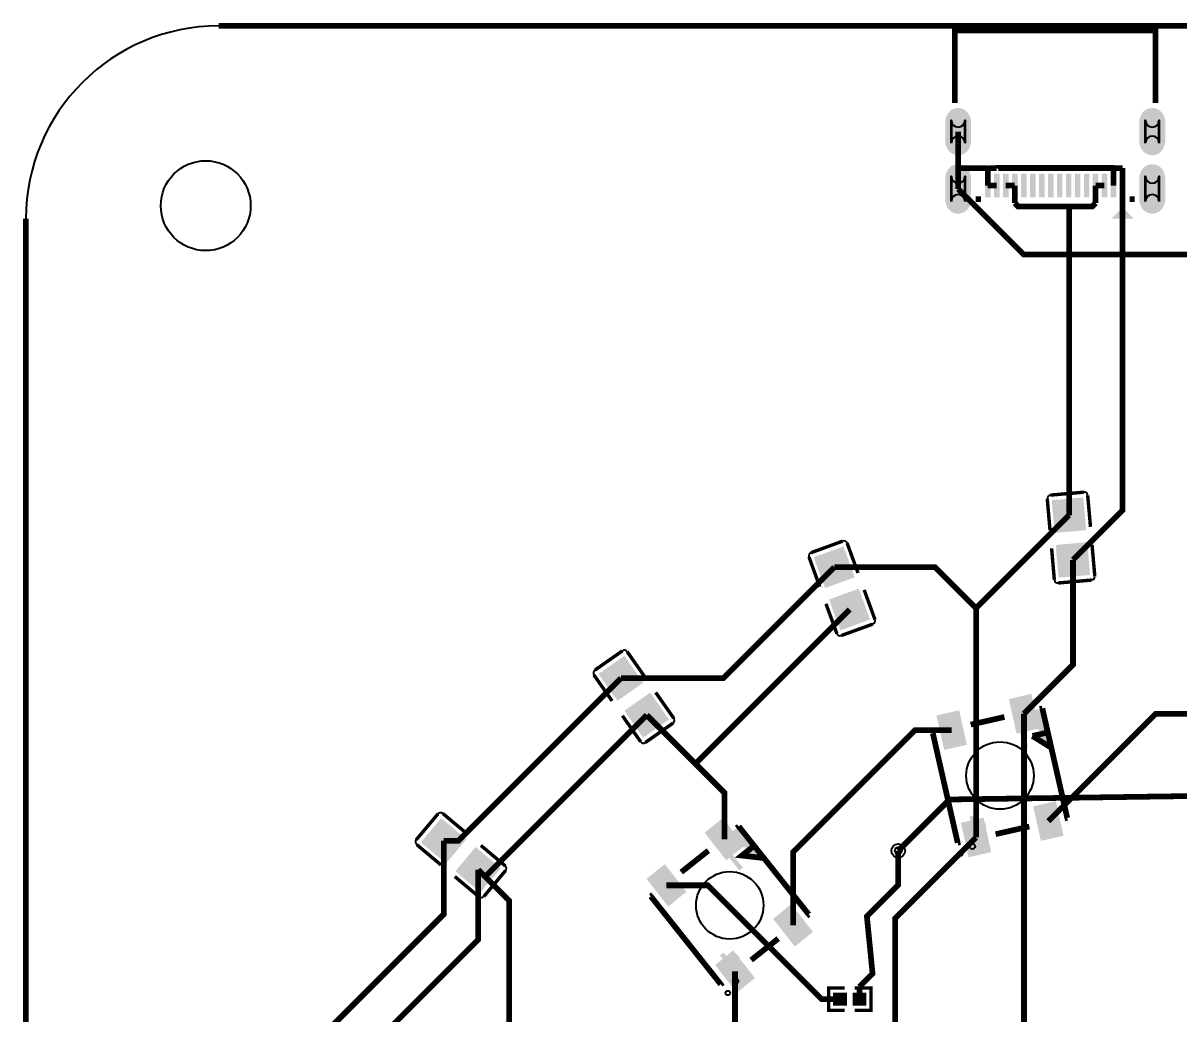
# Model space of a CAD drawing. Header units: millimetres. Extents: x -50 to 50, y -55 to 58.
# Drawn here: x -50.1 to 1.3, y 11 to 55.1 of the extents above; entities that cross this region are included whole.
import ezdxf

# ---------------------------------------------------------------- set-up
doc = ezdxf.new("R2010")
doc.units = ezdxf.units.MM
for name, color, linetype, true_color in [('BoardOutLine', 7, 'Continuous', 0xff00ff), ('BottomLayer', 7, 'Continuous', 0x0000ff), ('BottomSolderMaskLayer', 7, 'Continuous', 0xaa00ff), ('Document', 7, 'Continuous', 0xffffff), ('Hole', 7, 'Continuous', 0x222222), ('Multi-Layer', 7, 'Continuous', 0xc0c0c0), ('TopLayer', 7, 'Continuous', 0xff0000), ('TopPasteMaskLayer', 7, 'Continuous', 0x808080), ('TopSilkLayer', 7, 'Continuous', 0xffcc00), ('TopSolderMaskLayer', 7, 'Continuous', 0x800080)]:
    doc.layers.add(name, color=color, linetype=linetype, true_color=true_color)

msp = doc.modelspace()

# ---------------------------------------------------------------- hatches: boundary and pattern name
at = {"layer": 'BottomSolderMaskLayer'}
for points in [[(-7.936, 49.785, -0.785398), (-9.086, 49.785), (-9.086, 50.809, -0.785398), (-7.936, 50.809)], [(0.704, 49.785, -0.785398), (-0.446, 49.785), (-0.446, 50.809, -0.785398), (0.704, 50.809)], [(-7.936, 47.184, -0.785398), (-9.086, 47.184), (-9.086, 48.31, -0.785398), (-7.936, 48.31)], [(0.704, 47.184, -0.785398), (-0.446, 47.184), (-0.446, 48.31, -0.785398), (0.704, 48.31)]]:
    msp.add_hatch(color=256, dxfattribs=at).paths.add_polyline_path(points)
at = {"layer": 'Document'}
for points in [[(-0.691, 46.422), (-1.691, 46.422), (-1.191, 46.922)], [(-5.933, 24.36), (-4.762, 24.626), (-4.474, 23.359)], [(-5.627, 23.917), (-5.394, 22.893), (-5.589, 22.849), (-5.822, 23.873)], [(-7.769, 18.79), (-8.002, 19.814), (-7.807, 19.858), (-7.574, 18.834)], [(-19.214, 18.624), (-18.275, 19.371), (-17.466, 18.354)], [(-7.254, 19.343), (-8.278, 19.11), (-8.322, 19.305), (-7.298, 19.538)], [(-18.747, 18.357), (-18.093, 17.536), (-18.249, 17.411), (-18.903, 18.233)], [(-18.229, 13.53), (-19.051, 12.876), (-19.175, 13.033), (-18.354, 13.687)], [(-18.454, 12.808), (-19.107, 13.63), (-18.951, 13.755), (-18.297, 12.933)]]:
    msp.add_hatch(color=256, dxfattribs=at).paths.add_polyline_path(points)
at = {"layer": 'Multi-Layer'}
for points in [[(-7.961, 49.797, -0.785398), (-9.061, 49.797), (-9.061, 50.797, -0.785398), (-7.961, 50.797)], [(0.679, 49.797, -0.785398), (-0.421, 49.797), (-0.421, 50.797, -0.785398), (0.679, 50.797)], [(-7.961, 47.197, -0.785398), (-9.061, 47.197), (-9.061, 48.297, -0.785398), (-7.961, 48.297)], [(0.679, 47.197, -0.785398), (-0.421, 47.197), (-0.421, 48.297, -0.785398), (0.679, 48.297)]]:
    msp.add_hatch(color=256, dxfattribs=at).paths.add_polyline_path(points)
at = {"layer": 'TopLayer'}
for points in [[(-7.091, 47.397), (-7.291, 47.397), (-7.291, 48.397), (-7.091, 48.397)], [(-6.691, 47.397), (-6.891, 47.397), (-6.891, 48.397), (-6.691, 48.397)], [(-6.291, 47.397), (-6.491, 47.397), (-6.491, 48.397), (-6.291, 48.397)], [(-5.891, 47.397), (-6.091, 47.397), (-6.091, 48.397), (-5.891, 48.397)], [(-5.491, 47.397), (-5.691, 47.397), (-5.691, 48.397), (-5.491, 48.397)], [(-5.091, 47.397), (-5.291, 47.397), (-5.291, 48.397), (-5.091, 48.397)], [(-4.691, 47.397), (-4.891, 47.397), (-4.891, 48.397), (-4.691, 48.397)], [(-4.291, 47.397), (-4.491, 47.397), (-4.491, 48.397), (-4.291, 48.397)], [(-3.891, 47.397), (-4.091, 47.397), (-4.091, 48.397), (-3.891, 48.397)], [(-3.491, 47.397), (-3.691, 47.397), (-3.691, 48.397), (-3.491, 48.397)], [(-3.091, 47.397), (-3.291, 47.397), (-3.291, 48.397), (-3.091, 48.397)], [(-2.691, 47.397), (-2.891, 47.397), (-2.891, 48.397), (-2.691, 48.397)], [(-2.291, 47.397), (-2.491, 47.397), (-2.491, 48.397), (-2.291, 48.397)], [(-1.891, 47.397), (-2.091, 47.397), (-2.091, 48.397), (-1.891, 48.397)], [(-1.491, 47.397), (-1.691, 47.397), (-1.691, 48.397), (-1.491, 48.397)], [(-1.091, 47.397), (-1.291, 47.397), (-1.291, 48.397), (-1.091, 48.397)], [(-2.839, 32.58), (-4.184, 32.463), (-4.307, 33.867), (-2.962, 33.985)], [(-2.788, 31.993), (-4.133, 31.875), (-4.01, 30.47), (-2.665, 30.588)], [(-13.147, 30.476), (-14.416, 30.014), (-14.898, 31.339), (-13.63, 31.801)], [(-12.946, 29.921), (-14.214, 29.46), (-13.732, 28.135), (-12.463, 28.596)], [(-22.559, 25.775), (-23.665, 25.001), (-24.474, 26.156), (-23.368, 26.93)], [(-22.221, 25.292), (-23.327, 24.517), (-22.518, 23.362), (-21.412, 24.137)], [(-5.26, 25.23), (-4.928, 23.769), (-5.901, 23.548), (-6.233, 25.009)], [(-8.478, 24.499), (-8.146, 23.038), (-9.119, 22.817), (-9.451, 24.278)], [(-4.174, 20.453), (-3.842, 18.989), (-4.815, 18.768), (-5.148, 20.232)], [(-30.434, 18.798), (-31.302, 17.764), (-32.382, 18.67), (-31.514, 19.705)], [(-18.985, 19.7), (-18.052, 18.527), (-18.833, 17.906), (-19.766, 19.078)], [(-7.392, 19.722), (-7.06, 18.258), (-8.033, 18.037), (-8.366, 19.501)], [(-29.982, 18.419), (-30.85, 17.385), (-29.769, 16.478), (-28.902, 17.513)], [(-21.568, 17.646), (-20.635, 16.473), (-21.416, 15.851), (-22.349, 17.024)], [(-15.936, 15.866), (-15.001, 14.691), (-15.782, 14.07), (-16.717, 15.245)], [(-18.518, 13.812), (-17.584, 12.637), (-18.365, 12.015), (-19.299, 13.19)], [(-13.485, 11.954), (-13.485, 11.414), (-14.051, 11.414), (-14.051, 11.954)], [(-13.185, 11.954), (-13.185, 11.414), (-12.619, 11.414), (-12.619, 11.954)]]:
    msp.add_hatch(color=256, dxfattribs=at).paths.add_polyline_path(points)
at = {"layer": 'TopPasteMaskLayer'}
for points in [[(-8.552, 49.249), (-8.525, 49.247), (-8.497, 49.247), (-8.47, 49.249), (-8.443, 49.251), (-8.416, 49.256), (-8.389, 49.261), (-8.362, 49.268), (-8.336, 49.276), (-8.31, 49.285), (-8.285, 49.296), (-8.26, 49.308), (-8.236, 49.321), (-8.213, 49.335), (-8.19, 49.351), (-8.168, 49.367), (-8.147, 49.385), (-8.127, 49.403), (-8.108, 49.423), (-8.09, 49.444), (-8.073, 49.465), (-8.057, 49.487), (-8.042, 49.51), (-8.028, 49.534), (-8.015, 49.559), (-8.004, 49.584), (-7.994, 49.609), (-7.985, 49.635), (-7.978, 49.661), (-7.972, 49.688), (-7.967, 49.715), (-7.964, 49.742), (-7.962, 49.77), (-7.961, 49.797), (-7.961, 50.797), (-7.962, 50.825), (-7.964, 50.852), (-7.967, 50.879), (-7.972, 50.906), (-7.978, 50.933), (-7.985, 50.959), (-7.994, 50.985), (-8.004, 51.011), (-8.015, 51.036), (-8.028, 51.06), (-8.042, 51.084), (-8.057, 51.107), (-8.073, 51.129), (-8.09, 51.151), (-8.108, 51.171), (-8.127, 51.191), (-8.147, 51.21), (-8.168, 51.227), (-8.19, 51.244), (-8.213, 51.259), (-8.236, 51.274), (-8.26, 51.287), (-8.285, 51.299), (-8.31, 51.309), (-8.336, 51.319), (-8.362, 51.327), (-8.389, 51.333), (-8.416, 51.339), (-8.443, 51.343), (-8.47, 51.346), (-8.497, 51.347), (-8.525, 51.347), (-8.552, 51.346), (-8.579, 51.343), (-8.607, 51.339), (-8.633, 51.333), (-8.66, 51.327), (-8.686, 51.319), (-8.712, 51.309), (-8.737, 51.299), (-8.762, 51.287), (-8.786, 51.274), (-8.809, 51.259), (-8.832, 51.244), (-8.854, 51.227), (-8.875, 51.21), (-8.895, 51.191), (-8.914, 51.171), (-8.932, 51.151), (-8.949, 51.129), (-8.965, 51.107), (-8.98, 51.084), (-8.994, 51.06), (-9.007, 51.036), (-9.018, 51.011), (-9.028, 50.985), (-9.037, 50.959), (-9.044, 50.933), (-9.05, 50.906), (-9.055, 50.879), (-9.058, 50.852), (-9.06, 50.825), (-9.061, 50.797), (-9.061, 49.797), (-9.06, 49.77), (-9.058, 49.742), (-9.055, 49.715), (-9.05, 49.688), (-9.044, 49.661), (-9.037, 49.635), (-9.028, 49.609), (-9.018, 49.584), (-9.007, 49.559), (-8.994, 49.534), (-8.98, 49.51), (-8.965, 49.487), (-8.949, 49.465), (-8.932, 49.444), (-8.914, 49.423), (-8.895, 49.403), (-8.875, 49.385), (-8.854, 49.367), (-8.832, 49.351), (-8.809, 49.335), (-8.786, 49.321), (-8.762, 49.308), (-8.737, 49.296), (-8.712, 49.285), (-8.686, 49.276), (-8.66, 49.268), (-8.633, 49.261), (-8.607, 49.256), (-8.579, 49.251)], [(0.088, 49.249), (0.115, 49.247), (0.143, 49.247), (0.17, 49.249), (0.197, 49.251), (0.225, 49.256), (0.251, 49.261), (0.278, 49.268), (0.304, 49.276), (0.33, 49.285), (0.355, 49.296), (0.38, 49.308), (0.404, 49.321), (0.427, 49.335), (0.45, 49.351), (0.472, 49.367), (0.493, 49.385), (0.513, 49.403), (0.532, 49.423), (0.55, 49.444), (0.567, 49.465), (0.583, 49.487), (0.598, 49.51), (0.612, 49.534), (0.625, 49.559), (0.636, 49.584), (0.646, 49.609), (0.655, 49.635), (0.662, 49.661), (0.668, 49.688), (0.673, 49.715), (0.676, 49.742), (0.678, 49.77), (0.679, 49.797), (0.679, 50.797), (0.678, 50.825), (0.676, 50.852), (0.673, 50.879), (0.668, 50.906), (0.662, 50.933), (0.655, 50.959), (0.646, 50.985), (0.636, 51.011), (0.625, 51.036), (0.612, 51.06), (0.598, 51.084), (0.583, 51.107), (0.567, 51.129), (0.55, 51.151), (0.532, 51.171), (0.513, 51.191), (0.493, 51.21), (0.472, 51.227), (0.45, 51.244), (0.427, 51.259), (0.404, 51.274), (0.38, 51.287), (0.355, 51.299), (0.33, 51.309), (0.304, 51.319), (0.278, 51.327), (0.251, 51.333), (0.225, 51.339), (0.197, 51.343), (0.17, 51.346), (0.143, 51.347), (0.115, 51.347), (0.088, 51.346), (0.061, 51.343), (0.034, 51.339), (0.007, 51.333), (-0.02, 51.327), (-0.046, 51.319), (-0.072, 51.309), (-0.097, 51.299), (-0.122, 51.287), (-0.146, 51.274), (-0.169, 51.259), (-0.192, 51.244), (-0.214, 51.227), (-0.235, 51.21), (-0.255, 51.191), (-0.274, 51.171), (-0.292, 51.151), (-0.309, 51.129), (-0.325, 51.107), (-0.34, 51.084), (-0.354, 51.06), (-0.367, 51.036), (-0.378, 51.011), (-0.388, 50.985), (-0.397, 50.959), (-0.404, 50.933), (-0.41, 50.906), (-0.415, 50.879), (-0.418, 50.852), (-0.42, 50.825), (-0.421, 50.797), (-0.421, 49.797), (-0.42, 49.77), (-0.418, 49.742), (-0.415, 49.715), (-0.41, 49.688), (-0.404, 49.661), (-0.397, 49.635), (-0.388, 49.609), (-0.378, 49.584), (-0.367, 49.559), (-0.354, 49.534), (-0.34, 49.51), (-0.325, 49.487), (-0.309, 49.465), (-0.292, 49.444), (-0.274, 49.423), (-0.255, 49.403), (-0.235, 49.385), (-0.214, 49.367), (-0.192, 49.351), (-0.169, 49.335), (-0.146, 49.321), (-0.122, 49.308), (-0.097, 49.296), (-0.072, 49.285), (-0.046, 49.276), (-0.02, 49.268), (0.007, 49.261), (0.034, 49.256), (0.061, 49.251)], [(-8.552, 46.649), (-8.525, 46.647), (-8.497, 46.647), (-8.47, 46.649), (-8.443, 46.651), (-8.416, 46.655), (-8.389, 46.661), (-8.362, 46.668), (-8.336, 46.676), (-8.31, 46.685), (-8.285, 46.696), (-8.26, 46.708), (-8.236, 46.721), (-8.213, 46.735), (-8.19, 46.75), (-8.168, 46.767), (-8.147, 46.785), (-8.127, 46.803), (-8.108, 46.823), (-8.09, 46.843), (-8.073, 46.865), (-8.057, 46.887), (-8.042, 46.91), (-8.028, 46.934), (-8.015, 46.958), (-8.004, 46.983), (-7.994, 47.009), (-7.985, 47.035), (-7.978, 47.061), (-7.972, 47.088), (-7.967, 47.115), (-7.964, 47.142), (-7.962, 47.17), (-7.961, 47.197), (-7.961, 48.297), (-7.962, 48.324), (-7.964, 48.352), (-7.967, 48.379), (-7.972, 48.406), (-7.978, 48.433), (-7.985, 48.459), (-7.994, 48.485), (-8.004, 48.511), (-8.015, 48.536), (-8.028, 48.56), (-8.042, 48.584), (-8.057, 48.607), (-8.073, 48.629), (-8.09, 48.651), (-8.108, 48.671), (-8.127, 48.691), (-8.147, 48.709), (-8.168, 48.727), (-8.19, 48.744), (-8.213, 48.759), (-8.236, 48.773), (-8.26, 48.786), (-8.285, 48.798), (-8.31, 48.809), (-8.336, 48.818), (-8.362, 48.826), (-8.389, 48.833), (-8.416, 48.839), (-8.443, 48.843), (-8.47, 48.845), (-8.497, 48.847), (-8.525, 48.847), (-8.552, 48.845), (-8.579, 48.843), (-8.607, 48.839), (-8.633, 48.833), (-8.66, 48.826), (-8.686, 48.818), (-8.712, 48.809), (-8.737, 48.798), (-8.762, 48.786), (-8.786, 48.773), (-8.809, 48.759), (-8.832, 48.744), (-8.854, 48.727), (-8.875, 48.709), (-8.895, 48.691), (-8.914, 48.671), (-8.932, 48.651), (-8.949, 48.629), (-8.965, 48.607), (-8.98, 48.584), (-8.994, 48.56), (-9.007, 48.536), (-9.018, 48.511), (-9.028, 48.485), (-9.037, 48.459), (-9.044, 48.433), (-9.05, 48.406), (-9.055, 48.379), (-9.058, 48.352), (-9.06, 48.324), (-9.061, 48.297), (-9.061, 47.197), (-9.06, 47.17), (-9.058, 47.142), (-9.055, 47.115), (-9.05, 47.088), (-9.044, 47.061), (-9.037, 47.035), (-9.028, 47.009), (-9.018, 46.983), (-9.007, 46.958), (-8.994, 46.934), (-8.98, 46.91), (-8.965, 46.887), (-8.949, 46.865), (-8.932, 46.843), (-8.914, 46.823), (-8.895, 46.803), (-8.875, 46.785), (-8.854, 46.767), (-8.832, 46.75), (-8.809, 46.735), (-8.786, 46.721), (-8.762, 46.708), (-8.737, 46.696), (-8.712, 46.685), (-8.686, 46.676), (-8.66, 46.668), (-8.633, 46.661), (-8.607, 46.655), (-8.579, 46.651)], [(-7.091, 47.397), (-7.291, 47.397), (-7.291, 48.397), (-7.091, 48.397)], [(-6.691, 47.397), (-6.891, 47.397), (-6.891, 48.397), (-6.691, 48.397)], [(-6.291, 47.397), (-6.491, 47.397), (-6.491, 48.397), (-6.291, 48.397)], [(-5.891, 47.397), (-6.091, 47.397), (-6.091, 48.397), (-5.891, 48.397)], [(-5.491, 47.397), (-5.691, 47.397), (-5.691, 48.397), (-5.491, 48.397)], [(-5.091, 47.397), (-5.291, 47.397), (-5.291, 48.397), (-5.091, 48.397)], [(-4.691, 47.397), (-4.891, 47.397), (-4.891, 48.397), (-4.691, 48.397)], [(-4.291, 47.397), (-4.491, 47.397), (-4.491, 48.397), (-4.291, 48.397)], [(-3.891, 47.397), (-4.091, 47.397), (-4.091, 48.397), (-3.891, 48.397)], [(-3.491, 47.397), (-3.691, 47.397), (-3.691, 48.397), (-3.491, 48.397)], [(-3.091, 47.397), (-3.291, 47.397), (-3.291, 48.397), (-3.091, 48.397)], [(-2.691, 47.397), (-2.891, 47.397), (-2.891, 48.397), (-2.691, 48.397)], [(-2.291, 47.397), (-2.491, 47.397), (-2.491, 48.397), (-2.291, 48.397)], [(-1.891, 47.397), (-2.091, 47.397), (-2.091, 48.397), (-1.891, 48.397)], [(-1.491, 47.397), (-1.691, 47.397), (-1.691, 48.397), (-1.491, 48.397)], [(-1.091, 47.397), (-1.291, 47.397), (-1.291, 48.397), (-1.091, 48.397)], [(0.088, 46.649), (0.115, 46.647), (0.143, 46.647), (0.17, 46.649), (0.197, 46.651), (0.225, 46.655), (0.251, 46.661), (0.278, 46.668), (0.304, 46.676), (0.33, 46.685), (0.355, 46.696), (0.38, 46.708), (0.404, 46.721), (0.427, 46.735), (0.45, 46.75), (0.472, 46.767), (0.493, 46.785), (0.513, 46.803), (0.532, 46.823), (0.55, 46.843), (0.567, 46.865), (0.583, 46.887), (0.598, 46.91), (0.612, 46.934), (0.625, 46.958), (0.636, 46.983), (0.646, 47.009), (0.655, 47.035), (0.662, 47.061), (0.668, 47.088), (0.673, 47.115), (0.676, 47.142), (0.678, 47.17), (0.679, 47.197), (0.679, 48.297), (0.678, 48.324), (0.676, 48.352), (0.673, 48.379), (0.668, 48.406), (0.662, 48.433), (0.655, 48.459), (0.646, 48.485), (0.636, 48.511), (0.625, 48.536), (0.612, 48.56), (0.598, 48.584), (0.583, 48.607), (0.567, 48.629), (0.55, 48.651), (0.532, 48.671), (0.513, 48.691), (0.493, 48.709), (0.472, 48.727), (0.45, 48.744), (0.427, 48.759), (0.404, 48.773), (0.38, 48.786), (0.355, 48.798), (0.33, 48.809), (0.304, 48.818), (0.278, 48.826), (0.251, 48.833), (0.225, 48.839), (0.197, 48.843), (0.17, 48.845), (0.143, 48.847), (0.115, 48.847), (0.088, 48.845), (0.061, 48.843), (0.034, 48.839), (0.007, 48.833), (-0.02, 48.826), (-0.046, 48.818), (-0.072, 48.809), (-0.097, 48.798), (-0.122, 48.786), (-0.146, 48.773), (-0.169, 48.759), (-0.192, 48.744), (-0.214, 48.727), (-0.235, 48.709), (-0.255, 48.691), (-0.274, 48.671), (-0.292, 48.651), (-0.309, 48.629), (-0.325, 48.607), (-0.34, 48.584), (-0.354, 48.56), (-0.367, 48.536), (-0.378, 48.511), (-0.388, 48.485), (-0.397, 48.459), (-0.404, 48.433), (-0.41, 48.406), (-0.415, 48.379), (-0.418, 48.352), (-0.42, 48.324), (-0.421, 48.297), (-0.421, 47.197), (-0.42, 47.17), (-0.418, 47.142), (-0.415, 47.115), (-0.41, 47.088), (-0.404, 47.061), (-0.397, 47.035), (-0.388, 47.009), (-0.378, 46.983), (-0.367, 46.958), (-0.354, 46.934), (-0.34, 46.91), (-0.325, 46.887), (-0.309, 46.865), (-0.292, 46.843), (-0.274, 46.823), (-0.255, 46.803), (-0.235, 46.785), (-0.214, 46.767), (-0.192, 46.75), (-0.169, 46.735), (-0.146, 46.721), (-0.122, 46.708), (-0.097, 46.696), (-0.072, 46.685), (-0.046, 46.676), (-0.02, 46.668), (0.007, 46.661), (0.034, 46.655), (0.061, 46.651)], [(-2.91, 32.755), (-3.328, 32.718), (-3.367, 33.162), (-3.815, 33.122), (-3.777, 32.684), (-4.185, 32.643), (-4.239, 32.689), (-4.34, 33.834), (-4.294, 33.889), (-3.019, 34), (-2.965, 33.955), (-2.865, 32.809)], [(-13.261, 30.626), (-13.655, 30.482), (-13.807, 30.901), (-14.23, 30.747), (-14.08, 30.333), (-14.463, 30.188), (-14.528, 30.218), (-14.921, 31.299), (-14.891, 31.363), (-13.688, 31.801), (-13.624, 31.771), (-13.231, 30.69)], [(-2.723, 30.613), (-3.998, 30.502), (-4.052, 30.547), (-4.152, 31.693), (-4.107, 31.747), (-3.699, 31.788), (-3.659, 31.339), (-3.211, 31.379), (-3.249, 31.817), (-2.832, 31.858), (-2.777, 31.813), (-2.677, 30.667)], [(-12.525, 28.606), (-13.728, 28.168), (-13.792, 28.198), (-14.185, 29.278), (-14.156, 29.343), (-13.772, 29.488), (-13.618, 29.065), (-13.195, 29.219), (-13.346, 29.632), (-12.953, 29.78), (-12.889, 29.75), (-12.495, 28.67)], [(-22.708, 25.891), (-23.052, 25.65), (-23.307, 26.014), (-23.676, 25.756), (-23.423, 25.396), (-23.756, 25.157), (-23.826, 25.169), (-24.485, 26.111), (-24.473, 26.181), (-23.425, 26.915), (-23.355, 26.902), (-22.695, 25.96)], [(-5.26, 25.23), (-4.928, 23.769), (-5.901, 23.548), (-6.233, 25.009)], [(-21.474, 24.13), (-22.523, 23.395), (-22.593, 23.408), (-23.252, 24.35), (-23.24, 24.419), (-22.907, 24.659), (-22.649, 24.29), (-22.28, 24.548), (-22.533, 24.909), (-22.191, 25.154), (-22.122, 25.141), (-21.462, 24.199)], [(-8.478, 24.499), (-8.146, 23.038), (-9.119, 22.817), (-9.451, 24.278)], [(-4.174, 20.453), (-3.842, 18.989), (-4.815, 18.768), (-5.148, 20.232)], [(-30.607, 18.872), (-30.877, 18.55), (-31.218, 18.836), (-31.507, 18.491), (-31.17, 18.209), (-31.43, 17.891), (-31.5, 17.885), (-32.381, 18.624), (-32.387, 18.695), (-31.565, 19.675), (-31.494, 19.681), (-30.613, 18.942)], [(-18.985, 19.7), (-18.052, 18.527), (-18.833, 17.906), (-19.766, 19.078)], [(-7.392, 19.722), (-7.06, 18.258), (-8.033, 18.037), (-8.366, 19.501)], [(-28.96, 17.49), (-29.783, 16.509), (-29.853, 16.503), (-30.734, 17.242), (-30.74, 17.313), (-30.481, 17.63), (-30.136, 17.341), (-29.847, 17.685), (-30.184, 17.968), (-29.918, 18.293), (-29.847, 18.299), (-28.966, 17.56)], [(-21.568, 17.646), (-20.635, 16.473), (-21.416, 15.851), (-22.349, 17.024)], [(-15.936, 15.866), (-15.001, 14.691), (-15.782, 14.07), (-16.717, 15.245)], [(-18.518, 13.812), (-17.584, 12.637), (-18.365, 12.015), (-19.299, 13.19)], [(-13.47, 11.914), (-13.47, 11.454), (-13.51, 11.414), (-14.011, 11.414), (-14.051, 11.454), (-14.051, 11.914), (-14.011, 11.954), (-13.51, 11.954)], [(-13.2, 11.914), (-13.2, 11.454), (-13.16, 11.414), (-12.659, 11.414), (-12.619, 11.454), (-12.619, 11.914), (-12.659, 11.954), (-13.16, 11.954)]]:
    msp.add_hatch(color=256, dxfattribs=at).paths.add_polyline_path(points)
at = {"layer": 'TopSilkLayer'}
for points in [[(-0.691, 46.422), (-1.691, 46.422), (-1.191, 46.922)], [(-5.201, 23.398), (-4.616, 23.531), (-4.497, 23.456), (-4.364, 22.871)], [(-18.138, 18.074), (-17.669, 18.448), (-17.528, 18.432), (-17.155, 17.962)]]:
    msp.add_hatch(color=256, dxfattribs=at).paths.add_polyline_path(points)
at = {"layer": 'TopSolderMaskLayer'}
for points in [[(-7.936, 49.785, -0.785398), (-9.086, 49.785), (-9.086, 50.809, -0.785398), (-7.936, 50.809)], [(0.704, 49.785, -0.785398), (-0.446, 49.785), (-0.446, 50.809, -0.785398), (0.704, 50.809)], [(-7.936, 47.184, -0.785398), (-9.086, 47.184), (-9.086, 48.31, -0.785398), (-7.936, 48.31)], [(-7.066, 47.372), (-7.316, 47.372), (-7.316, 48.423), (-7.066, 48.423)], [(-6.666, 47.372), (-6.916, 47.372), (-6.916, 48.423), (-6.666, 48.423)], [(-6.266, 47.372), (-6.516, 47.372), (-6.516, 48.423), (-6.266, 48.423)], [(-5.866, 47.372), (-6.116, 47.372), (-6.116, 48.423), (-5.866, 48.423)], [(-5.466, 47.372), (-5.716, 47.372), (-5.716, 48.423), (-5.466, 48.423)], [(-5.066, 47.372), (-5.316, 47.372), (-5.316, 48.423), (-5.066, 48.423)], [(-4.666, 47.372), (-4.916, 47.372), (-4.916, 48.423), (-4.666, 48.423)], [(-4.266, 47.372), (-4.516, 47.372), (-4.516, 48.423), (-4.266, 48.423)], [(-3.866, 47.372), (-4.116, 47.372), (-4.116, 48.423), (-3.866, 48.423)], [(-3.466, 47.372), (-3.716, 47.372), (-3.716, 48.423), (-3.466, 48.423)], [(-3.066, 47.372), (-3.316, 47.372), (-3.316, 48.423), (-3.066, 48.423)], [(-2.666, 47.372), (-2.916, 47.372), (-2.916, 48.423), (-2.666, 48.423)], [(-2.266, 47.372), (-2.516, 47.372), (-2.516, 48.423), (-2.266, 48.423)], [(-1.866, 47.372), (-2.116, 47.372), (-2.116, 48.423), (-1.866, 48.423)], [(-1.466, 47.372), (-1.716, 47.372), (-1.716, 48.423), (-1.466, 48.423)], [(-1.066, 47.372), (-1.316, 47.372), (-1.316, 48.423), (-1.066, 48.423)], [(0.704, 47.184, -0.785398), (-0.446, 47.184), (-0.446, 48.31, -0.785398), (0.704, 48.31)], [(-2.813, 32.556), (-4.206, 32.434), (-4.334, 33.892), (-2.94, 34.014)], [(-2.766, 32.021), (-4.159, 31.899), (-4.032, 30.442), (-2.639, 30.564)], [(-13.116, 30.46), (-14.43, 29.981), (-14.93, 31.355), (-13.615, 31.834)], [(-12.931, 29.955), (-14.246, 29.476), (-13.746, 28.101), (-12.432, 28.58)], [(-22.525, 25.768), (-23.671, 24.964), (-24.508, 26.163), (-23.363, 26.966)], [(-22.216, 25.328), (-23.361, 24.524), (-22.523, 23.326), (-21.378, 24.129)], [(-5.249, 25.273), (-4.905, 23.737), (-5.912, 23.505), (-6.255, 25.041)], [(-8.467, 24.542), (-8.123, 23.006), (-9.13, 22.774), (-9.473, 24.31)], [(-4.163, 20.496), (-3.82, 18.958), (-4.826, 18.726), (-5.17, 20.264)], [(-30.399, 18.801), (-31.298, 17.728), (-32.417, 18.668), (-31.518, 19.741)], [(-18.988, 19.745), (-18.023, 18.513), (-18.831, 17.86), (-19.795, 19.092)], [(-7.381, 19.765), (-7.038, 18.227), (-8.044, 17.994), (-8.388, 19.533)], [(-29.986, 18.455), (-30.885, 17.382), (-29.766, 16.442), (-28.867, 17.515)], [(-21.57, 17.691), (-20.606, 16.459), (-21.414, 15.806), (-22.378, 17.038)], [(-15.938, 15.912), (-14.972, 14.677), (-15.78, 14.024), (-16.746, 15.259)], [(-18.521, 13.857), (-17.555, 12.623), (-18.362, 11.97), (-19.328, 13.204)], [(-13.46, 11.979), (-13.46, 11.389), (-14.076, 11.389), (-14.076, 11.979)], [(-13.21, 11.979), (-13.21, 11.389), (-12.594, 11.389), (-12.594, 11.979)]]:
    msp.add_hatch(color=256, dxfattribs=at).paths.add_polyline_path(points)

# ---------------------------------------------------------------- linework, layer by layer
at = {"layer": 'BoardOutLine', "const_width": 0.254}
for points in [[(-41.422, 55), (41.422, 55)], [(-50, -46.422), (-50, 46.422)]]:
    msp.add_lwpolyline(points, dxfattribs=at)
at = {"layer": 'BoardOutLine'}
msp.add_arc((-41.422, 46.422), 8.578, 90, 180, dxfattribs=at)
at = {"layer": 'BottomLayer', "const_width": 0.254}
for points in [[(-8.511, 47.747), (-5.595, 44.831), (32.004, 44.831), (33.274, 43.561)], [(-11.176, 18.288), (-8.89, 20.574), (-8.636, 20.574), (18.288, 20.955), (33.274, 35.941)]]:
    msp.add_lwpolyline(points, dxfattribs=at)
at = {"layer": 'BottomSolderMaskLayer'}
for points in [[(-8.825, 49.785), (-8.825, 50.809)], [(-8.197, 49.785), (-8.197, 50.809)], [(-0.185, 49.785), (-0.185, 50.809)], [(0.443, 49.785), (0.443, 50.809)], [(-8.825, 47.184), (-8.825, 48.31)], [(-8.197, 47.184), (-8.197, 48.31)], [(-0.185, 47.184), (-0.185, 48.31)], [(0.443, 47.184), (0.443, 48.31)]]:
    msp.add_lwpolyline(points, close=True, dxfattribs=at)
for centre, start, end in [((-8.511, 50.809), 180, 360), ((0.129, 50.809), 180, 360), ((-8.511, 49.785), 360, 180), ((0.129, 49.785), 360, 180), ((-8.511, 48.31), 180, 360), ((0.129, 48.31), 180, 360), ((-8.511, 47.184), 360, 180), ((0.129, 47.184), 360, 180)]:
    msp.add_arc(centre, 0.314, start, end, dxfattribs=at)
at = {"layer": 'Document'}
for centre in [(-7.879, 18.483), (-18.419, 12.484)]:
    msp.add_circle(centre, 0.12, dxfattribs=at)
at = {"layer": 'Hole'}
msp.add_circle((-11.176, 18.288), 0.153, dxfattribs=at)
at = {"layer": 'Multi-Layer'}
for points in [[(-8.811, 49.797), (-8.811, 50.797)], [(-8.211, 49.797), (-8.211, 50.797)], [(-0.171, 49.797), (-0.171, 50.797)], [(0.429, 49.797), (0.429, 50.797)], [(-8.811, 47.197), (-8.811, 48.297)], [(-8.211, 47.197), (-8.211, 48.297)], [(-0.171, 47.197), (-0.171, 48.297)], [(0.429, 47.197), (0.429, 48.297)]]:
    msp.add_lwpolyline(points, close=True, dxfattribs=at)
for centre, radius in [((-42, 47), 2), ((-11.176, 18.288), 0.305)]:
    msp.add_circle(centre, radius, dxfattribs=at)
for centre, start, end in [((-8.511, 50.797), 180, 360), ((0.129, 50.797), 180, 360), ((-8.511, 49.797), 360, 180), ((0.129, 49.797), 360, 180), ((-8.511, 48.297), 180, 360), ((0.129, 48.297), 180, 360), ((-8.511, 47.197), 360, 180), ((0.129, 47.197), 360, 180)]:
    msp.add_arc(centre, 0.3, start, end, dxfattribs=at)
at = {"layer": 'TopLayer', "const_width": 0.254}
for points in [[(-8.511, 48.676), (-8.511, 50.297)], [(-8.511, 48.676), (-7.191, 48.676)], [(-8.511, 48.676), (-8.511, 47.747)], [(-7.191, 48.581), (-7.191, 48.676)], [(-7.191, 48.581), (-7.096, 48.676), (-6.791, 48.676)], [(-7.191, 48.287), (-7.191, 48.581)], [(-7.191, 47.897), (-7.191, 48.287)], [(-6.791, 48.676), (-6.789, 48.678), (-1.593, 48.678), (-1.591, 48.676)], [(-1.591, 48.581), (-1.591, 48.676)], [(-1.591, 48.581), (-1.496, 48.676), (-1.191, 48.676)], [(-1.591, 48.287), (-1.591, 48.581)], [(-1.591, 47.897), (-1.591, 48.287)], [(-1.191, 47.897), (-1.191, 48.676)], [(-7.191, 47.897), (-6.799, 47.897)], [(-6.391, 47.897), (-5.991, 47.897)], [(-6.383, 47.897), (-6.391, 47.897)], [(-5.991, 47.897), (-5.991, 47.118)], [(-3.399, 31.232), (-1.191, 33.44), (-1.191, 47.897)], [(-2.391, 47.897), (-1.999, 47.897)], [(-2.391, 47.897), (-2.391, 47.507)], [(-2.391, 47.507), (-2.391, 47.118)], [(-5.991, 47.118), (-5.836, 46.962), (-3.573, 46.962)], [(-3.573, 46.962), (-2.546, 46.962), (-2.391, 47.118)], [(-3.573, 46.962), (-3.573, 33.224)], [(-7.713, 29.085), (-3.573, 33.224)], [(-14.023, 30.908), (-18.965, 25.965), (-23.517, 25.965)], [(-7.713, 29.085), (-9.536, 30.908), (-14.023, 30.908)], [(-5.58, 24.389), (-3.399, 26.57), (-3.399, 31.232)], [(-20.204, 22.162), (-13.339, 29.028)], [(-7.713, 18.88), (-7.713, 29.085)], [(-31.408, 18.734), (-30.748, 18.734), (-23.517, 25.965)], [(-22.369, 24.327), (-29.562, 17.135)], [(-20.204, 22.162), (-22.369, 24.327)], [(-5.58, 10.033), (-5.58, 24.389)], [(-4.495, 19.611), (0.274, 24.379), (5.636, 24.379)], [(-15.859, 14.968), (-15.859, 18.226), (-10.427, 23.658), (-8.798, 23.658)], [(-18.909, 18.803), (-18.909, 20.867), (-20.204, 22.162)], [(-37.159, 9.707), (-31.408, 15.458), (-31.408, 18.734)], [(-7.713, 18.88), (-11.308, 15.284), (-11.308, 9.658)], [(-12.903, 12.233), (-12.319, 12.817), (-12.573, 15.367), (-11.176, 16.764), (-11.176, 18.288)], [(-34.313, 9.895), (-29.876, 14.332), (-29.876, 17.449)], [(-29.562, 17.135), (-29.876, 17.449)], [(-28.497, 7.989), (-28.497, 16.07), (-29.562, 17.135)], [(-13.768, 11.684), (-14.589, 11.684), (-19.654, 16.749), (-21.492, 16.749)], [(-18.442, 12.914), (-18.442, 9.658)], [(-12.902, 11.684), (-12.902, 12.233)]]:
    msp.add_lwpolyline(points, dxfattribs=at)
at = {"layer": 'TopSilkLayer'}
for points, const_width in [([(0.279, 51.564), (0.279, 54.802), (-8.661, 54.802), (-8.661, 51.564)], 0.254), ([(-7.73, 47.297), (-7.499, 47.297)], 0.254), ([(-0.883, 47.297), (-0.652, 47.297)], 0.254), ([(-4.544, 33.953), (-4.421, 32.549)], 0.152), ([(-2.909, 34.249), (-4.406, 34.118)], 0.152), ([(-2.621, 32.706), (-2.744, 34.111)], 0.152), ([(-13.646, 32.07), (-15.058, 31.556)], 0.152), ([(-12.969, 30.654), (-13.451, 31.979)], 0.152), ([(-2.551, 31.907), (-2.428, 30.502)], 0.152), ([(-15.149, 31.361), (-14.667, 30.036)], 0.152), ([(-4.229, 30.345), (-4.351, 31.749)], 0.152), ([(-2.567, 30.337), (-4.063, 30.206)], 0.152), ([(-12.694, 29.9), (-12.212, 28.575)], 0.152), ([(-13.91, 27.957), (-14.393, 29.282)], 0.152), ([(-12.303, 28.379), (-13.715, 27.866)], 0.152), ([(-23.454, 27.185), (-24.685, 26.324)], 0.152), ([(-22.433, 25.993), (-23.242, 27.148)], 0.152), ([(-24.722, 26.111), (-23.913, 24.956)], 0.152), ([(-21.973, 25.336), (-21.164, 24.181)], 0.152), ([(-4.879, 24.6), (-4.762, 24.626)], 0.254), ([(-4.762, 24.626), (-3.655, 19.75)], 0.254), ([(-22.644, 23.144), (-23.453, 24.299)], 0.152), ([(-7.951, 23.902), (-6.45, 24.243)], 0.254), ([(-21.201, 23.968), (-22.432, 23.107)], 0.152), ([(-9.638, 23.518), (-9.521, 23.545)], 0.254), ([(-5.201, 23.398), (-4.519, 23.554), (-4.519, 23.554), (-4.364, 22.871), (-5.202, 23.398)], 0.254), ([(-8.531, 18.643), (-9.638, 23.518)], 0.254), ([(-31.663, 19.929), (-32.629, 18.778)], 0.152), ([(-30.368, 19.042), (-31.448, 19.948)], 0.152), ([(-3.655, 19.75), (-3.772, 19.724)], 0.254), ([(-18.369, 19.296), (-18.275, 19.371)], 0.254), ([(-18.275, 19.371), (-15.163, 15.458)], 0.254), ([(-5.342, 19.367), (-6.843, 19.026)], 0.254), ([(-32.61, 18.563), (-31.53, 17.657)], 0.152), ([(-29.754, 18.526), (-28.674, 17.619)], 0.152), ([(-18.138, 18.074), (-17.59, 18.51), (-17.59, 18.51), (-17.155, 17.962), (-18.138, 18.074)], 0.254), ([(-8.414, 18.669), (-8.531, 18.643)], 0.254), ([(-20.834, 17.336), (-19.629, 18.294)], 0.254), ([(-29.835, 16.235), (-30.915, 17.141)], 0.152), ([(-28.655, 17.405), (-29.62, 16.254)], 0.152), ([(-22.188, 16.258), (-22.095, 16.333)], 0.254), ([(-19.076, 12.345), (-22.188, 16.258)], 0.254), ([(-15.163, 15.458), (-15.256, 15.383)], 0.254), ([(-16.517, 14.381), (-17.721, 13.423)], 0.254), ([(-18.982, 12.42), (-19.076, 12.345)], 0.254), ([(-13.561, 12.183), (-14.279, 12.183), (-14.279, 11.185), (-13.561, 11.185)], 0.152), ([(-13.109, 12.183), (-12.391, 12.183), (-12.391, 11.185), (-13.109, 11.185)], 0.152)]:
    msp.add_lwpolyline(points, dxfattribs=dict(at, const_width=const_width))
for centre, radius in [((-6.647, 21.635), 1.5), ((-8.42, 18.155), 0.1), ((-18.676, 15.859), 1.5), ((-18.764, 11.954), 0.1)]:
    msp.add_circle(centre, radius, dxfattribs=at)
for centre, start, end in [((-4.392, 33.967), 95.0015, 185.0087), ((-2.896, 34.098), 4.992, 95.0079), ((-13.594, 31.927), 20.0167, 109.983), ((-15.006, 31.413), 110.0037, 200.0188), ((-2.58, 30.489), 275.0127, 4.9905), ((-4.077, 30.358), 185.0031, 274.9897), ((-12.355, 28.523), 290.0012, 19.9976), ((-13.767, 28.009), 200.0102, 290.0009), ((-23.367, 27.061), 35.0001, 125.0074), ((-24.597, 26.199), 125.0134, 215.0051), ((-21.289, 24.093), 304.9978, 34.9941), ((-22.52, 23.232), 215.0001, 305.0074), ((-31.546, 19.831), 50.015, 140.018), ((-32.512, 18.68), 139.9966, 229.9961), ((-28.771, 17.503), 320.0089, 50.0107), ((-29.737, 16.352), 230.0028, 320.0034)]:
    msp.add_arc(centre, 0.152, start, end, dxfattribs=at)
at = {"layer": 'TopSolderMaskLayer'}
for points in [[(-8.825, 49.785), (-8.825, 50.809)], [(-8.197, 49.785), (-8.197, 50.809)], [(-0.185, 49.785), (-0.185, 50.809)], [(0.443, 49.785), (0.443, 50.809)], [(-8.825, 47.184), (-8.825, 48.31)], [(-8.197, 47.184), (-8.197, 48.31)], [(-0.185, 47.184), (-0.185, 48.31)], [(0.443, 47.184), (0.443, 48.31)]]:
    msp.add_lwpolyline(points, close=True, dxfattribs=at)
for centre, start, end in [((-8.511, 50.809), 180, 360), ((0.129, 50.809), 180, 360), ((-8.511, 49.785), 360, 180), ((0.129, 49.785), 360, 180), ((-8.511, 48.31), 180, 360), ((0.129, 48.31), 180, 360), ((-8.511, 47.184), 360, 180), ((0.129, 47.184), 360, 180)]:
    msp.add_arc(centre, 0.314, start, end, dxfattribs=at)

doc.saveas('drawing.dxf')
